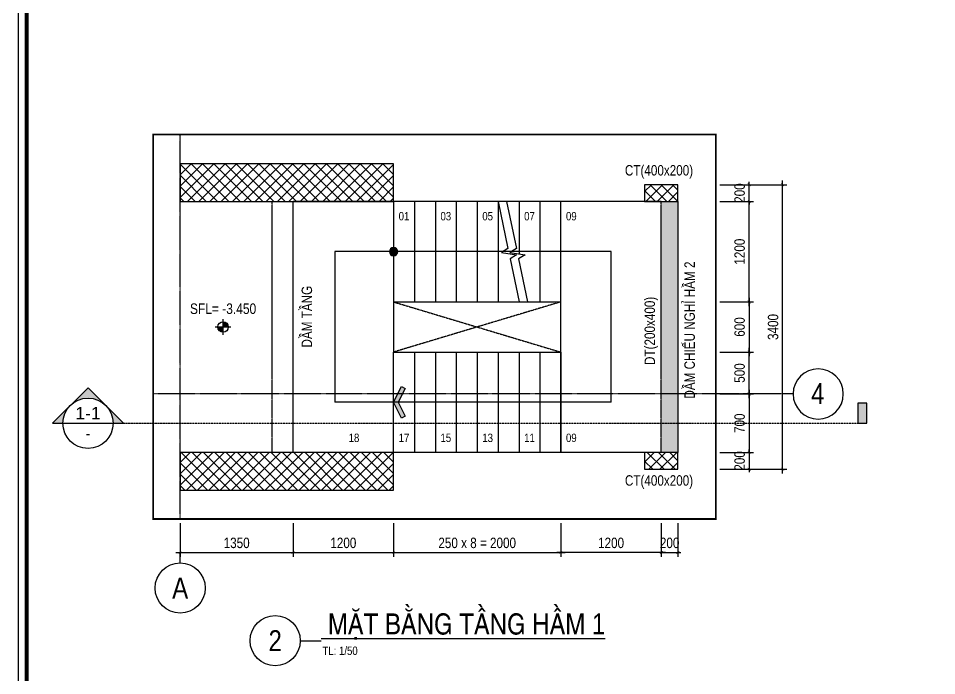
# Model space of a CAD drawing. Header units: millimetres. Extents: x 379264 to 1158416, y -283062 to 356890.
# Drawn here: x 736680 to 747655, y -19127 to -11275 of the extents above; entities that cross this region are included whole.
import ezdxf
from ezdxf.enums import TextEntityAlignment as Align

# ---------------------------------------------------------------- set-up
doc = ezdxf.new("R2010")
doc.units = ezdxf.units.MM
for name, pattern in [('BLOCK A - CHI TIET THANG 3$0$$0$HIDDEN', [0.375, 0.25, -0.125]), ('BLOCK A - CHI TIET THANG 3$0$HIDDEN', [0.375, 0.25, -0.125]), ('CENTER', [2, 1.25, -0.25, 0.25, -0.25]), ('CHG_XX_Damsan_Ham 2$0$CHG_XX_Damsan_Ham 2$0$HIDDEN', [0.375, 0.25, -0.125]), ('HIDDEN', [9.525, 6.35, -3.175]), ('mb_loi thang 2-19 twa$0$Core 1A$0$Hidden10.5', [1.5, 1, -0.5])]:
    doc.linetypes.add(name, pattern=pattern)
for name, color, linetype in [('01PM. TEXT A', 3, 'Continuous'), ('02PM. TEXT B', 4, 'Continuous'), ('03PM. TEXT C', 1, 'Continuous'), ('04PM. THIN', 7, 'Continuous'), ('05PM. FRAME', 4, 'Continuous'), ('06PM. HIDDEN', 4, 'HIDDEN'), ('07PM. WACO', 6, 'Continuous'), ('11PM. DIM', 2, 'Continuous'), ('12PM. GRID', 8, 'CENTER'), ('13PM. HATCH', 8, 'Continuous'), ('BLOCK A - CHI TIET THANG 3$0$Ky hieu Truc', 1, 'Continuous'), ('BLOCK A - CHI TIET THANG 3$0$Number Step', 94, 'Continuous'), ('MB_Cot tang 1$0$Concrete Line', 6, 'Continuous'), ('mb_loi thang 2-19 twa$0$Opening Hidden', 154, 'mb_loi thang 2-19 twa$0$Core 1A$0$Hidden10.5'), ('X-Ref', 7, 'Continuous')]:
    doc.layers.add(name, color=color, linetype=linetype)
doc.layers.add('CHG_XX_Damsan_Ham 2$0$CHG_XX_Damsan_Ham 2$0$DMo', color=9, linetype='CHG_XX_Damsan_Ham 2$0$CHG_XX_Damsan_Ham 2$0$HIDDEN', lineweight=9)
doc.styles.add('[PMDC2013]STYLE', font='arial.ttf', dxfattribs={"width": 0.8})
doc.styles.add('BLOCK A - CHI TIET THANG 2$0$VNI-HelveC', font='VHELVCN_0.TTF')
doc.styles.add('BLOCK A - CHI TIET THANG 3$0$$0$Title Block Bold', font='VHELVEB_0.TTF')
doc.styles.add('BLOCK A - CHI TIET THANG 3$0$VNI-HelveC', font='VHELVCN_0.TTF')
doc.styles.add('BLOCK A - CHI TIET THANG 3$0$VNI-HelveCB', font='VHELVCB_0.TTF')
doc.dimstyles.new('BLOCK A - CHI TIET THANG 1$0$Dim 50 (A1-A2)', dxfattribs={"dimscale": 50, "dimtxt": 2.5, "dimasz": 0.7, "dimexe": 1, "dimexo": 1, "dimgap": 1, "dimtad": 1, "dimdec": 0, "dimzin": 12, "dimdsep": 46, "dimtxsty": '[PMDC2013]STYLE', "dimblk": 'ARCHTICK', "dimcen": 0, "dimdle": 1, "dimclrd": 2, "dimclre": 2, "dimclrt": 4, "dimadec": 0, "dimazin": 0, "dimtfac": 1, "dimtdec": 0, "dimtix": 1, "dimtmove": 2, "dimatfit": 3, "dimldrblk": 'ARCHTICK', "dimfxl": 1, "dimtolj": 1, "dimtzin": 0, "dimarcsym": 0})
pattern_1 = [(45, (-16300.02, -13000.39), (-67.35192, 67.35192), []), (135, (-16300.02, -13000.39), (-67.35192, -67.35192), [])]

# ---------------------------------------------------------------- blocks, each defined once
blk = doc.blocks.new('CHG_XX_Khung ten')
blk.add_lwpolyline([(15, 579), (826, 579), (826, 15), (15, 15)], close=True)
at = {"color": 4, "linetype": 'Continuous', "const_width": 1}
blk.add_lwpolyline([(17, 577), (824, 577), (824, 17), (17, 17)], close=True, dxfattribs=at)
blk = doc.blocks.new('MB Ham 2$0$Arrow 60')
at = {"linetype": 'ByBlock', "lineweight": -2}
h = blk.add_hatch(color=0, dxfattribs=at)
h.paths.add_polyline_path([(1.88, 0.94), (1.65, 1.38), (0, 0.56), (-1.65, 1.38), (-1.88, 0.94), (0, 0)], flags=17)
h.paths.add_polyline_path([(1.65, 1.38), (1.88, 0.94), (0, 0), (-1.88, 0.94), (-1.65, 1.38), (0, 0.56)])
blk.add_hatch(color=0, dxfattribs=at).paths.add_polyline_path([(1.65, 1.38), (1.88, 0.94), (0, 0), (-1.88, 0.94), (-1.65, 1.38), (0, 0.56)])
at = {"color": 0, "linetype": 'ByBlock', "lineweight": -2}
blk.add_lwpolyline([(1.65, 1.38), (1.88, 0.94), (0, 0), (-1.88, 0.94), (-1.65, 1.38), (0, 0.56)], close=True, dxfattribs=at)
blk = doc.blocks.new('MB Ham 2$0$Dot')
at = {"linetype": 'ByBlock', "lineweight": -2}
h = blk.add_hatch(color=0, dxfattribs=at)
edge = h.paths.add_edge_path()
edge.add_arc((0, 0), 0.5, 0, 360)
at = {"color": 0, "linetype": 'ByBlock', "lineweight": -2}
blk.add_line((0, -1), (0, 1), dxfattribs=at)
blk.add_circle((0, 0), 0.5, dxfattribs=at)
blk = doc.blocks.new('*U582')
at = {"layer": '13PM. HATCH'}
h = blk.add_hatch(dxfattribs=at)
h.set_pattern_fill('ANSI37', color=256, scale=30, style=0)
h.set_pattern_definition([(45, (2050, -350), (-67.352, 67.352), []), (135, (2050, -350), (-67.352, -67.352), [])])
h.paths.add_polyline_path([(-250, 50), (-250, -400), (2300, -400), (2300, 50)])
at = {"layer": '07PM. WACO'}
blk.add_lwpolyline([(-250, 50), (-250, -400), (2300, -400), (2300, 50)], close=True, dxfattribs=at)
blk = doc.blocks.new('*U583')
at = {"layer": '13PM. HATCH'}
h = blk.add_hatch(dxfattribs=at)
h.set_pattern_fill('ANSI37', color=256, scale=30, style=0)
h.set_pattern_definition([(45, (2050, -150), (-67.352, 67.352), []), (135, (2050, -150), (-67.352, -67.352), [])])
h.paths.add_polyline_path([(-250, 150), (-250, -300), (2300, -300), (2300, 150)])
at = {"layer": '07PM. WACO'}
blk.add_lwpolyline([(-250, 150), (-250, -300), (2300, -300), (2300, 150)], close=True, dxfattribs=at)
blk = doc.blocks.new('BLOCK A - CHI TIET THANG 3$0$HTT-Grid')
at = {"layer": '05PM. FRAME', "linetype": 'ByBlock', "lineweight": -2}
blk.add_line((0, -2.5), (0, 0), dxfattribs=at)
blk.add_circle((0, -8.5), 6, dxfattribs=at)
at = {"layer": '03PM. TEXT C', "linetype": 'ByBlock', "lineweight": -2, "style": 'BLOCK A - CHI TIET THANG 3$0$VNI-HelveC'}
blk.add_attdef('GRID', text='', height=5, dxfattribs=at).set_placement((0, -8.5), align=Align.MIDDLE)
blk = doc.blocks.new('_ArchTick')
at = {"color": 0, "linetype": 'ByBlock', "const_width": 0.15}
blk.add_lwpolyline([(-0.5, -0.5), (0.5, 0.5)], dxfattribs=at)
blk = doc.blocks.new('*D549')
at = {"layer": '11PM. DIM', "color": 2, "lineweight": -2, "transparency": 16777216}
for p, q in [((6451, 700), (6851, 700)), ((6801, 750), (6801, -50)), ((6451, 0), (6851, 0))]:
    blk.add_line(p, q, dxfattribs=at)
at = {"layer": 'Defpoints', "color": 0, "transparency": 16777216}
for p in [(6401, 700), (6401, 0), (6801, 0)]:
    blk.add_point(p, dxfattribs=at)
at = {"layer": '11PM. DIM', "color": 2, "lineweight": -2, "transparency": 16777216, "xscale": 35, "yscale": 35, "zscale": 35}
for p, rotation in [((6801, 700), 90), ((6801, 0), 270)]:
    blk.add_blockref('_ArchTick', p, dxfattribs=dict(at, rotation=rotation))
at = {"layer": '11PM. DIM', "color": 4, "transparency": 16777216, "insert": (6687, 350), "char_height": 125, "attachment_point": 5, "rotation": 90, "style": '[PMDC2013]STYLE'}
blk.add_mtext('\\A1;700', dxfattribs=at)
blk = doc.blocks.new('*D550')
at = {"layer": '11PM. DIM', "color": 2, "lineweight": -2, "transparency": 16777216}
for p, q in [((6801, 0), (6801, 35)), ((6451, 0), (6851, 0)), ((6801, 0), (6801, -200)), ((6451, -200), (6851, -200)), ((6801, -200), (6801, -235))]:
    blk.add_line(p, q, dxfattribs=at)
at = {"layer": 'Defpoints', "color": 0, "transparency": 16777216}
for p in [(6401, 0), (6401, -200), (6801, -200)]:
    blk.add_point(p, dxfattribs=at)
at = {"layer": '11PM. DIM', "color": 2, "lineweight": -2, "transparency": 16777216, "xscale": 35, "yscale": 35, "zscale": 35}
for p, rotation in [((6801, 0), 270), ((6801, -200), 90)]:
    blk.add_blockref('_ArchTick', p, dxfattribs=dict(at, rotation=rotation))
at = {"layer": '11PM. DIM', "color": 4, "transparency": 16777216, "insert": (6687, -100), "char_height": 125, "attachment_point": 5, "rotation": 90, "style": '[PMDC2013]STYLE'}
blk.add_mtext('\\A1;200', dxfattribs=at)
blk = doc.blocks.new('*D551')
at = {"layer": '11PM. DIM', "color": 2, "lineweight": -2, "transparency": 16777216}
for p, q in [((6451, 3000), (6851, 3000)), ((6801, 1750), (6801, 3050)), ((6451, 1800), (6851, 1800))]:
    blk.add_line(p, q, dxfattribs=at)
at = {"layer": 'Defpoints', "color": 0, "transparency": 16777216}
for p in [(6401, 3000), (6801, 3000), (6401, 1800)]:
    blk.add_point(p, dxfattribs=at)
at = {"layer": '11PM. DIM', "color": 2, "lineweight": -2, "transparency": 16777216, "xscale": 35, "yscale": 35, "zscale": 35}
for p, rotation in [((6801, 3000), 90), ((6801, 1800), 270)]:
    blk.add_blockref('_ArchTick', p, dxfattribs=dict(at, rotation=rotation))
at = {"layer": '11PM. DIM', "color": 4, "transparency": 16777216, "insert": (6687, 2400), "char_height": 125, "attachment_point": 5, "rotation": 90, "style": '[PMDC2013]STYLE'}
blk.add_mtext('\\A1;1200', dxfattribs=at)
blk = doc.blocks.new('*D552')
at = {"layer": '11PM. DIM', "color": 2, "lineweight": -2, "transparency": 16777216}
for p, q in [((6451, 3200), (6851, 3200)), ((6801, 3200), (6801, 3235)), ((6801, 3000), (6801, 3200)), ((6451, 3000), (6851, 3000)), ((6801, 3000), (6801, 2965))]:
    blk.add_line(p, q, dxfattribs=at)
at = {"layer": 'Defpoints', "color": 0, "transparency": 16777216}
for p in [(6401, 3200), (6801, 3200), (6401, 3000)]:
    blk.add_point(p, dxfattribs=at)
at = {"layer": '11PM. DIM', "color": 2, "lineweight": -2, "transparency": 16777216, "xscale": 35, "yscale": 35, "zscale": 35}
for p, rotation in [((6801, 3200), 270), ((6801, 3000), 90)]:
    blk.add_blockref('_ArchTick', p, dxfattribs=dict(at, rotation=rotation))
at = {"layer": '11PM. DIM', "color": 4, "transparency": 16777216, "insert": (6687, 3100), "char_height": 125, "attachment_point": 5, "rotation": 90, "style": '[PMDC2013]STYLE'}
blk.add_mtext('\\A1;200', dxfattribs=at)
blk = doc.blocks.new('*D553')
at = {"layer": '11PM. DIM', "color": 2, "lineweight": -2, "transparency": 16777216}
for p, q in [((6451, 3200), (7251, 3200)), ((7201, -250), (7201, 3250)), ((6451, -200), (7251, -200))]:
    blk.add_line(p, q, dxfattribs=at)
at = {"layer": 'Defpoints', "color": 0, "transparency": 16777216}
for p in [(6401, 3200), (7201, 3200), (6401, -200)]:
    blk.add_point(p, dxfattribs=at)
at = {"layer": '11PM. DIM', "color": 2, "lineweight": -2, "transparency": 16777216, "xscale": 35, "yscale": 35, "zscale": 35}
for p, rotation in [((7201, 3200), 90), ((7201, -200), 270)]:
    blk.add_blockref('_ArchTick', p, dxfattribs=dict(at, rotation=rotation))
at = {"layer": '11PM. DIM', "color": 4, "transparency": 16777216, "insert": (7087, 1500), "char_height": 125, "attachment_point": 5, "rotation": 90, "style": '[PMDC2013]STYLE'}
blk.add_mtext('\\A1;3400', dxfattribs=at)
blk = doc.blocks.new('BLOCK A - CHI TIET THANG 3$0$Number Step')
at = {"color": 0, "linetype": 'ByBlock', "lineweight": -2, "style": 'BLOCK A - CHI TIET THANG 3$0$VNI-HelveCB'}
blk.add_attdef('TEXT', text='', height=2, dxfattribs=at).set_placement((0, 0), align=Align.MIDDLE)
blk = doc.blocks.new('*U547')
h = blk.add_hatch(color=256)
edge = h.paths.add_edge_path()
edge.add_line((600, 0), (849, 0))
edge.add_line((849, 0), (0, 849))
edge.add_line((0, 849), (-849, 0))
edge.add_line((-849, 0), (-600, 0))
edge.add_arc((0, 0), 600, 0, 180, ccw=False)
blk.add_hatch(color=256).paths.add_polyline_path([(18615, 480), (18401, 480), (18401, 0), (18615, 0)])
blk.add_line((-600, 0), (600, 0))
at = {"linetype": 'BLOCK A - CHI TIET THANG 3$0$$0$HIDDEN', "ltscale": 10}
blk.add_line((600, 0), (18615, 0), dxfattribs=at)
blk.add_lwpolyline([(600, 0), (849, 0), (0, 849), (-849, 0), (-600, 0, -1)], format="xyb", close=True)
blk.add_lwpolyline([(18615, 480), (18401, 480), (18401, 0), (18615, 0)], close=True)
blk.add_circle((0, 0), 600)
at = {"style": 'BLOCK A - CHI TIET THANG 3$0$$0$Title Block Bold', "flags": 8}
blk.add_attdef('VIEWNUMBER', text='', height=300, dxfattribs=at).set_placement((0, 0), align=Align.BOTTOM_CENTER)
blk.add_attdef('DRAWINGREFERENCE', text='', height=250, dxfattribs=at).set_placement((0, -120), align=Align.TOP_CENTER)
blk = doc.blocks.new('*D554')
at = {"layer": '11PM. DIM', "color": 2, "lineweight": -2, "transparency": 16777216}
for p, q in [((6451, 1800), (6851, 1800)), ((6801, 1850), (6801, 1150)), ((6451, 1200), (6851, 1200))]:
    blk.add_line(p, q, dxfattribs=at)
at = {"layer": 'Defpoints', "color": 0, "transparency": 16777216}
for p in [(6401, 1800), (6401, 1200), (6801, 1200)]:
    blk.add_point(p, dxfattribs=at)
at = {"layer": '11PM. DIM', "color": 2, "lineweight": -2, "transparency": 16777216, "xscale": 35, "yscale": 35, "zscale": 35}
for p, rotation in [((6801, 1800), 90), ((6801, 1200), 270)]:
    blk.add_blockref('_ArchTick', p, dxfattribs=dict(at, rotation=rotation))
at = {"layer": '11PM. DIM', "color": 4, "transparency": 16777216, "insert": (6687, 1500), "char_height": 125, "attachment_point": 5, "rotation": 90, "style": '[PMDC2013]STYLE'}
blk.add_mtext('\\A1;600', dxfattribs=at)
blk = doc.blocks.new('*D555')
at = {"layer": '11PM. DIM', "color": 2, "lineweight": -2, "transparency": 16777216}
for p, q in [((6801, 650), (6801, 1250)), ((6451, 1200), (6851, 1200)), ((6451, 700), (6851, 700))]:
    blk.add_line(p, q, dxfattribs=at)
at = {"layer": 'Defpoints', "color": 0, "transparency": 16777216}
for p in [(6401, 1200), (6801, 1200), (6401, 700)]:
    blk.add_point(p, dxfattribs=at)
at = {"layer": '11PM. DIM', "color": 2, "lineweight": -2, "transparency": 16777216, "xscale": 35, "yscale": 35, "zscale": 35}
for p, rotation in [((6801, 1200), 90), ((6801, 700), 270)]:
    blk.add_blockref('_ArchTick', p, dxfattribs=dict(at, rotation=rotation))
at = {"layer": '11PM. DIM', "color": 4, "transparency": 16777216, "insert": (6687, 950), "char_height": 125, "attachment_point": 5, "rotation": 90, "style": '[PMDC2013]STYLE'}
blk.add_mtext('\\A1;500', dxfattribs=at)
blk = doc.blocks.new('*D556')
at = {"layer": '11PM. DIM', "color": 2, "lineweight": -2, "transparency": 16777216}
for p, q in [((0, -844), (0, -1244)), ((1350, -844), (1350, -1244)), ((-50, -1194), (1400, -1194))]:
    blk.add_line(p, q, dxfattribs=at)
at = {"layer": 'Defpoints', "color": 0, "transparency": 16777216}
for p in [(0, -794), (1350, -794), (1350, -1194)]:
    blk.add_point(p, dxfattribs=at)
at = {"layer": '11PM. DIM', "color": 2, "lineweight": -2, "transparency": 16777216, "xscale": 35, "yscale": 35, "zscale": 35, "rotation": 180}
blk.add_blockref('_ArchTick', (0, -1194), dxfattribs=at)
at = {"layer": '11PM. DIM', "color": 2, "lineweight": -2, "transparency": 16777216, "xscale": 35, "yscale": 35, "zscale": 35}
blk.add_blockref('_ArchTick', (1350, -1194), dxfattribs=at)
at = {"layer": '11PM. DIM', "color": 4, "transparency": 16777216, "insert": (675, -1080), "char_height": 125, "attachment_point": 5, "style": '[PMDC2013]STYLE'}
blk.add_mtext('\\A1;1350', dxfattribs=at)
blk = doc.blocks.new('*D557')
at = {"layer": '11PM. DIM', "color": 2, "lineweight": -2, "transparency": 16777216}
for p, q in [((2550, -844), (2550, -1244)), ((4550, -844), (4550, -1244)), ((2500, -1194), (4600, -1194))]:
    blk.add_line(p, q, dxfattribs=at)
at = {"layer": 'Defpoints', "color": 0, "transparency": 16777216}
for p in [(2550, -794), (4550, -794), (4550, -1194)]:
    blk.add_point(p, dxfattribs=at)
at = {"layer": '11PM. DIM', "color": 2, "lineweight": -2, "transparency": 16777216, "xscale": 35, "yscale": 35, "zscale": 35, "rotation": 180}
blk.add_blockref('_ArchTick', (2550, -1194), dxfattribs=at)
at = {"layer": '11PM. DIM', "color": 2, "lineweight": -2, "transparency": 16777216, "xscale": 35, "yscale": 35, "zscale": 35}
blk.add_blockref('_ArchTick', (4550, -1194), dxfattribs=at)
at = {"layer": '11PM. DIM', "color": 4, "transparency": 16777216, "insert": (3550, -1080), "char_height": 125, "attachment_point": 5, "style": '[PMDC2013]STYLE'}
blk.add_mtext('\\A1;250 x 8 = 2000', dxfattribs=at)
blk = doc.blocks.new('*D558')
at = {"layer": '11PM. DIM', "color": 2, "lineweight": -2, "transparency": 16777216}
for p, q in [((4550, -844), (4550, -1244)), ((5750, -844), (5750, -1244)), ((5800, -1194), (4500, -1194))]:
    blk.add_line(p, q, dxfattribs=at)
at = {"layer": 'Defpoints', "color": 0, "transparency": 16777216}
for p in [(4550, -794), (5750, -794), (4550, -1194)]:
    blk.add_point(p, dxfattribs=at)
at = {"layer": '11PM. DIM', "color": 2, "lineweight": -2, "transparency": 16777216, "xscale": 35, "yscale": 35, "zscale": 35, "rotation": 180}
blk.add_blockref('_ArchTick', (4550, -1194), dxfattribs=at)
at = {"layer": '11PM. DIM', "color": 2, "lineweight": -2, "transparency": 16777216, "xscale": 35, "yscale": 35, "zscale": 35}
blk.add_blockref('_ArchTick', (5750, -1194), dxfattribs=at)
at = {"layer": '11PM. DIM', "color": 4, "transparency": 16777216, "insert": (5150, -1080), "char_height": 125, "attachment_point": 5, "style": '[PMDC2013]STYLE'}
blk.add_mtext('\\A1;1200', dxfattribs=at)
blk = doc.blocks.new('*D559')
at = {"layer": '11PM. DIM', "color": 2, "lineweight": -2, "transparency": 16777216}
for p, q in [((5750, -844), (5750, -1244)), ((5950, -844), (5950, -1244)), ((5750, -1194), (5715, -1194)), ((5750, -1194), (5950, -1194)), ((5950, -1194), (5985, -1194))]:
    blk.add_line(p, q, dxfattribs=at)
at = {"layer": 'Defpoints', "color": 0, "transparency": 16777216}
for p in [(5750, -794), (5950, -794), (5950, -1194)]:
    blk.add_point(p, dxfattribs=at)
at = {"layer": '11PM. DIM', "color": 2, "lineweight": -2, "transparency": 16777216, "xscale": 35, "yscale": 35, "zscale": 35}
blk.add_blockref('_ArchTick', (5750, -1194), dxfattribs=at)
at = {"layer": '11PM. DIM', "color": 2, "lineweight": -2, "transparency": 16777216, "xscale": 35, "yscale": 35, "zscale": 35, "rotation": 180}
blk.add_blockref('_ArchTick', (5950, -1194), dxfattribs=at)
at = {"layer": '11PM. DIM', "color": 4, "transparency": 16777216, "insert": (5850, -1080), "char_height": 125, "attachment_point": 5, "style": '[PMDC2013]STYLE'}
blk.add_mtext('\\A1;200', dxfattribs=at)
blk = doc.blocks.new('BLOCK A - CHI TIET THANG 3$0$HTT-Title')
at = {"lineweight": -2}
blk.add_line((6, 0), (11, 0), dxfattribs=at)
at = {"linetype": 'ByBlock', "lineweight": -2}
blk.add_circle((0, 0), 6, dxfattribs=at)
at = {"linetype": 'ByBlock', "lineweight": -2, "style": 'BLOCK A - CHI TIET THANG 3$0$VNI-HelveCB'}
blk.add_attdef('DWG.NAME', text='', height=5, dxfattribs=at).set_placement((11, 0), align=Align.BOTTOM_LEFT)
blk.add_attdef('NUMBER', text='', height=5, dxfattribs=at).set_placement((0, 0), align=Align.MIDDLE_CENTER)
at = {"linetype": 'ByBlock', "lineweight": -2, "style": 'BLOCK A - CHI TIET THANG 3$0$VNI-HelveC'}
blk.add_attdef('SCALE', text='', height=2, dxfattribs=at).set_placement((11.32, -1.41), align=Align.TOP_LEFT)
blk = doc.blocks.new('BLOCK A - CHI TIET THANG 2$0$13123123213')
at = {"linetype": 'ByBlock'}
h = blk.add_hatch(color=0, dxfattribs=at)
h.paths.add_polyline_path([(0, 1), (0, 0), (1, 0, 0.414214)])
h.paths.add_polyline_path([(0, 0), (-1, 0, 0.414214), (0, -1)])
at = {"color": 0, "linetype": 'ByBlock'}
for p, q in [((-1.5, 0), (1.5, 0)), ((0, -1.5), (0, 1.5))]:
    blk.add_line(p, q, dxfattribs=at)
blk.add_circle((0, 0), 1, dxfattribs=at)
at = {"color": 0, "linetype": 'ByBlock', "lineweight": -2, "style": 'BLOCK A - CHI TIET THANG 2$0$VNI-HelveC'}
for tag, p in [('TEXT1', (0, 10.5)), ('TEXT2', (0, 7)), ('TEXT3', (0, 3.5))]:
    blk.add_attdef(tag, text='', height=2, dxfattribs=at).set_placement(p, align=Align.MIDDLE_CENTER)
blk = doc.blocks.new('*D560')
at = {"layer": '11PM. DIM', "color": 2, "lineweight": -2, "transparency": 16777216}
for p, q in [((1350, -844), (1350, -1244)), ((2550, -844), (2550, -1244)), ((1300, -1194), (2600, -1194))]:
    blk.add_line(p, q, dxfattribs=at)
at = {"layer": 'Defpoints', "color": 0, "transparency": 16777216}
for p in [(1350, -794), (2550, -794), (2550, -1194)]:
    blk.add_point(p, dxfattribs=at)
at = {"layer": '11PM. DIM', "color": 2, "lineweight": -2, "transparency": 16777216, "xscale": 35, "yscale": 35, "zscale": 35, "rotation": 180}
blk.add_blockref('_ArchTick', (1350, -1194), dxfattribs=at)
at = {"layer": '11PM. DIM', "color": 2, "lineweight": -2, "transparency": 16777216, "xscale": 35, "yscale": 35, "zscale": 35}
blk.add_blockref('_ArchTick', (2550, -1194), dxfattribs=at)
at = {"layer": '11PM. DIM', "color": 4, "transparency": 16777216, "insert": (1950, -1080), "char_height": 125, "attachment_point": 5, "style": '[PMDC2013]STYLE'}
blk.add_mtext('\\A1;1200', dxfattribs=at)
blk = doc.blocks.new('A$C2DC335A3')
at = {"layer": '13PM. HATCH'}
h = blk.add_hatch(dxfattribs=at)
h.set_pattern_fill('ANSI37', color=256, scale=30, style=0)
h.set_pattern_definition(pattern_1)
h.paths.add_polyline_path([(5550, 3200), (5550, 3000), (5950, 3000), (5950, 3200)])
h = blk.add_hatch(dxfattribs=at)
h.set_pattern_fill('AR-SAND', color=256, scale=1.5, angle=45, style=0)
h.set_pattern_definition([(82.5, (-148625.5, 7159.16), (-53.607202, 50.213023), [0, -57.912, 0, -64.77, 0, -61.9125]), (52.5, (-148625.5, 7159.16), (-28.35164, 123.70993), [0, -31.242, 0, -52.197, 0, -20.0025]), (12.5, (-148658.64, 7126.024), (83.744974, 84.049847), [0, -19.05, 0, -68.58, 0, -89.535]), (2.5, (-148658.64, 7126.02), (57.342166, 104.63262), [0, -9.525, 0, -44.958, 0, -51.435])])
h.paths.add_polyline_path([(5750, 0), (5750, 3000), (5950, 3000), (5950, 0)])
h = blk.add_hatch(dxfattribs=at)
h.set_pattern_fill('ANSI37', color=256, scale=30, style=0)
h.set_pattern_definition(pattern_1)
h.paths.add_polyline_path([(5550, 0), (5550, -200), (5950, -200), (5950, 0)])
at = {"linetype": 'BLOCK A - CHI TIET THANG 3$0$HIDDEN', "ltscale": 10, "const_width": 20}
blk.add_lwpolyline([(6400.9, -793.9), (-322.5, -793.9), (-322.5, 3797.9), (6400.9, 3797.9)], close=True, dxfattribs=at)
at = {"layer": '05PM. FRAME', "ltscale": 0.25}
for p, q in [((1350, 0), (1350, 3000)), ((5750, 3000), (1350, 3000)), ((4550, 3000), (2550, 3000)), ((2550, 3000), (2550, 1200)), ((4550, 0), (4550, 3000)), ((4550, 1800), (4550, 3000)), ((5950, 3000), (5950, 0)), ((2550, 1800), (4550, 1800)), ((5750, 0), (3766.8, 0))]:
    blk.add_line(p, q, dxfattribs=at)
for points in [[(3800, 3000), (3917.4, 2436.6), (3839.7, 2388.5), (4020.6, 2362.3), (3942.9, 2314.2), (4050, 1800)], [(3902.1, 3000), (4019.5, 2436.6), (3941.8, 2388.5), (4122.7, 2362.3), (4045, 2314.2), (4152.1, 1800)]]:
    blk.add_lwpolyline(points, dxfattribs=at)
blk.add_lwpolyline([(4550, 0), (2550, 0), (2550, 1200), (4550, 1200)], close=True, dxfattribs=at)
at = {"layer": '06PM. HIDDEN', "linetype": 'HIDDEN', "ltscale": 0.25}
for p, q in [((1100, 0), (1100, 3000)), ((5750, 0), (5750, 3000))]:
    blk.add_line(p, q, dxfattribs=at)
at = {"layer": '07PM. WACO'}
for points in [[(5550, 3200), (5550, 3000), (5950, 3000), (5950, 3200)], [(5550, 0), (5550, -200), (5950, -200), (5950, 0)]]:
    blk.add_lwpolyline(points, close=True, dxfattribs=at)
at = {"layer": '12PM. GRID', "ltscale": 3}
for p, q in [((0, -793.9), (0, 3797.9)), ((7200.9, 700), (-322.5, 700))]:
    blk.add_line(p, q, dxfattribs=at)
at = {"layer": '13PM. HATCH'}
for p, q in [((2800, 3000), (2800, 1800)), ((3050, 3000), (3050, 1800)), ((3300, 3000), (3300, 1800)), ((3550, 3000), (3550, 1800)), ((3800, 3000), (3800, 1800)), ((4050, 3000), (4050, 2372.8)), ((4300, 3000), (4300, 1800)), ((5150, 2400), (1849.3, 2400)), ((1849.3, 2400), (1849.3, 600)), ((5150, 600), (5150, 2400)), ((2800, 1200), (2800, 0)), ((3050, 1200), (3050, 0)), ((3300, 1200), (3300, 0)), ((3550, 1200), (3550, 0)), ((3800, 1200), (3800, 0)), ((4050, 1200), (4050, 0)), ((4300, 1200), (4300, 0)), ((5150, 600), (1849.3, 600))]:
    blk.add_line(p, q, dxfattribs=at)
at = {"layer": 'CHG_XX_Damsan_Ham 2$0$CHG_XX_Damsan_Ham 2$0$DMo', "ltscale": 1400}
for p, q in [((0, 3500), (0, 3797.9)), ((0, 3500), (0, 3797.9)), ((0, 0), (0, 3000)), ((0, -535.7), (0, -500))]:
    blk.add_line(p, q, dxfattribs=at)
at = {"layer": 'mb_loi thang 2-19 twa$0$Opening Hidden', "color": 8}
for p, q in [((2550, 1800), (4550, 1200)), ((4550, 1800), (2550, 1200))]:
    blk.add_line(p, q, dxfattribs=at)
at = {"layer": '01PM. TEXT A'}
ref = blk.add_blockref('BLOCK A - CHI TIET THANG 3$0$HTT-Title', (1135.5, -2247.5), dxfattribs=dict(at, xscale=50, yscale=50, zscale=50))
ref.add_attrib('NUMBER', '2', dxfattribs={"layer": '0', "color": 0, "linetype": 'ByBlock', "lineweight": -2, "height": 250, "style": 'BLOCK A - CHI TIET THANG 3$0$VNI-HelveCB'}).set_placement((1135.5, -2247.5), align=Align.MIDDLE_CENTER)
ref.add_attrib('DWG.NAME', '%%u MAËT BAÈNG TAÀNG HAÀM 1', dxfattribs={"layer": '0', "color": 3, "linetype": 'ByBlock', "lineweight": -2, "height": 250, "style": 'BLOCK A - CHI TIET THANG 3$0$VNI-HelveCB'}).set_placement((1685.5, -2247.5), align=Align.BOTTOM_LEFT)
ref.add_attrib('SCALE', 'TL: 1/50', dxfattribs={"layer": '0', "color": 0, "linetype": 'ByBlock', "lineweight": -2, "height": 100, "style": 'BLOCK A - CHI TIET THANG 3$0$VNI-HelveC'}).set_placement((1701.3, -2318.2), align=Align.TOP_LEFT)
at = {"layer": '02PM. TEXT B'}
ref = blk.add_blockref('BLOCK A - CHI TIET THANG 2$0$13123123213', (512.7, 1500), dxfattribs=dict(at, xscale=62.5, yscale=62.5, zscale=62.5))
ref.add_attrib('TEXT3', 'SFL= -3.450', dxfattribs={"layer": '0', "color": 0, "linetype": 'ByBlock', "lineweight": -2, "height": 125, "style": 'BLOCK A - CHI TIET THANG 2$0$VNI-HelveC'}).set_placement((512.7, 1718.7), align=Align.MIDDLE_CENTER)
at = {"layer": '07PM. WACO'}
ref = blk.add_blockref('*U547', (-1101.6, 350), dxfattribs=dict(at, xscale=0.5, yscale=0.5, zscale=0.5))
ref.add_attrib('VIEWNUMBER', '1-1', dxfattribs={"layer": '0', "height": 150, "style": 'BLOCK A - CHI TIET THANG 3$0$$0$Title Block Bold'}).set_placement((-1101.6, 350), align=Align.BOTTOM_CENTER)
ref.add_attrib('DRAWINGREFERENCE', '-', dxfattribs={"layer": '0', "height": 125, "style": 'BLOCK A - CHI TIET THANG 3$0$$0$Title Block Bold'}).set_placement((-1101.6, 290), align=Align.TOP_CENTER)
at = {"layer": '13PM. HATCH', "zscale": 100}
for name, p, xscale, yscale, rotation in [('MB Ham 2$0$Dot', (2550, 2400), -100.0000000000001, 100.0000000000001, 90), ('MB Ham 2$0$Arrow 60', (2550, 600), 100, 100, 270)]:
    blk.add_blockref(name, p, dxfattribs=dict(at, xscale=xscale, yscale=yscale, rotation=rotation))
at = {"layer": 'BLOCK A - CHI TIET THANG 3$0$Ky hieu Truc'}
ref = blk.add_blockref('BLOCK A - CHI TIET THANG 3$0$HTT-Grid', (7200.9, 700), dxfattribs=dict(at, xscale=-50.00000000000003, yscale=50.00000000000003, zscale=50, rotation=90))
ref.add_attrib('GRID', '4', dxfattribs={"layer": '0', "linetype": 'ByBlock', "lineweight": -2, "height": 250, "style": 'BLOCK A - CHI TIET THANG 3$0$VNI-HelveC'}).set_placement((7621.5, 704.3), align=Align.MIDDLE)
ref = blk.add_blockref('BLOCK A - CHI TIET THANG 3$0$HTT-Grid', (0, -1193.9), dxfattribs=dict(at, xscale=50, yscale=50, zscale=50))
ref.add_attrib('GRID', 'A', dxfattribs={"layer": '0', "linetype": 'ByBlock', "lineweight": -2, "height": 250, "style": 'BLOCK A - CHI TIET THANG 3$0$VNI-HelveC'}).set_placement((0, -1618.9), align=Align.MIDDLE)
at = {"layer": 'BLOCK A - CHI TIET THANG 3$0$Number Step', "xscale": 50, "yscale": 50, "zscale": 50}
for p, values in [((2675, 2824), {'TEXT': '01'}), ((3175, 2824), {'TEXT': '03'}), ((3675, 2824), {'TEXT': '05'}), ((4175, 2824), {'TEXT': '07'}), ((4675, 2824), {'TEXT': '09'})]:
    blk.add_blockref('BLOCK A - CHI TIET THANG 3$0$Number Step', p, dxfattribs=at).add_auto_attribs(values)
at = {"layer": 'BLOCK A - CHI TIET THANG 3$0$Number Step'}
ref = blk.add_blockref('BLOCK A - CHI TIET THANG 3$0$Number Step', (2077.4, 176), dxfattribs=dict(at, xscale=-50, yscale=50, zscale=50, rotation=180))
ref.add_attrib('TEXT', '18', dxfattribs={"layer": '0', "color": 0, "linetype": 'ByBlock', "lineweight": -2, "height": 100, "style": 'BLOCK A - CHI TIET THANG 3$0$VNI-HelveCB'}).set_placement((2077.4, 176), align=Align.MIDDLE)
ref = blk.add_blockref('BLOCK A - CHI TIET THANG 3$0$Number Step', (2675, 176), dxfattribs=dict(at, xscale=-50, yscale=50, zscale=50, rotation=180))
ref.add_attrib('TEXT', '17', dxfattribs={"layer": '0', "color": 0, "linetype": 'ByBlock', "lineweight": -2, "height": 100, "style": 'BLOCK A - CHI TIET THANG 3$0$VNI-HelveCB'}).set_placement((2675, 176), align=Align.MIDDLE)
ref = blk.add_blockref('BLOCK A - CHI TIET THANG 3$0$Number Step', (3175, 176), dxfattribs=dict(at, xscale=-50, yscale=50, zscale=50, rotation=180))
ref.add_attrib('TEXT', '15', dxfattribs={"layer": '0', "color": 0, "linetype": 'ByBlock', "lineweight": -2, "height": 100, "style": 'BLOCK A - CHI TIET THANG 3$0$VNI-HelveCB'}).set_placement((3175, 176), align=Align.MIDDLE)
ref = blk.add_blockref('BLOCK A - CHI TIET THANG 3$0$Number Step', (3675, 176), dxfattribs=dict(at, xscale=-50, yscale=50, zscale=50, rotation=180))
ref.add_attrib('TEXT', '13', dxfattribs={"layer": '0', "color": 0, "linetype": 'ByBlock', "lineweight": -2, "height": 100, "style": 'BLOCK A - CHI TIET THANG 3$0$VNI-HelveCB'}).set_placement((3675, 176), align=Align.MIDDLE)
ref = blk.add_blockref('BLOCK A - CHI TIET THANG 3$0$Number Step', (4175, 176), dxfattribs=dict(at, xscale=-50, yscale=50, zscale=50, rotation=180))
ref.add_attrib('TEXT', '11', dxfattribs={"layer": '0', "color": 0, "linetype": 'ByBlock', "lineweight": -2, "height": 100, "style": 'BLOCK A - CHI TIET THANG 3$0$VNI-HelveCB'}).set_placement((4175, 176), align=Align.MIDDLE)
ref = blk.add_blockref('BLOCK A - CHI TIET THANG 3$0$Number Step', (4675, 176), dxfattribs=dict(at, xscale=-50, yscale=50, zscale=50, rotation=180))
ref.add_attrib('TEXT', '09', dxfattribs={"layer": '0', "color": 0, "linetype": 'ByBlock', "lineweight": -2, "height": 100, "style": 'BLOCK A - CHI TIET THANG 3$0$VNI-HelveCB'}).set_placement((4675, 176), align=Align.MIDDLE)
at = {"layer": 'MB_Cot tang 1$0$Concrete Line'}
for name, p in [('*U582', (250, 3400)), ('*U583', (250, -150))]:
    blk.add_blockref(name, p, dxfattribs=at)
at = {"layer": '01PM. TEXT A', "style": '[PMDC2013]STYLE', "width": 0.8}
for p in [(5315.5, 3309.5, 0), (5315.5, -395.9, 0)]:
    blk.add_text('CT(400x200)', height=125, dxfattribs=at).set_placement(p)
for s, p in [('DẦM CHIẾU NGHỈ HẦM 2', (6151.5, 644.5, 0)), ('DẦM TẦNG', (1576.2, 1254.6, 0)), ('DT(200x400)', (5675.1, 1046, 0))]:
    blk.add_text(s, height=125, rotation=90, dxfattribs=at).set_placement(p)
at = {"layer": '11PM. DIM'}
for base, p1, p2, angle, picture, middle in [((7200.9, 3200), (6400.9, -200), (6400.9, 3200), 90, '*D553', (7087, 1500)), ((6800.9, 3200), (6400.9, 3000), (6400.9, 3200), 90, '*D552', (6687, 3100)), ((6800.9, 3000), (6400.9, 1800), (6400.9, 3000), 90, '*D551', (6687, 2400)), ((6800.9, 1200), (6400.9, 1800), (6400.9, 1200), 270, '*D554', (6687, 1500)), ((6800.9, 1200), (6400.9, 700), (6400.9, 1200), 90, '*D555', (6687, 950)), ((6800.9, 0), (6400.9, 700), (6400.9, 0), 90, '*D549', (6687, 350)), ((6800.9, -200), (6400.9, 0), (6400.9, -200), 90, '*D550', (6687, -100)), ((4550, -1193.9), (5750, -793.9), (4550, -793.9), 180, '*D558', (5150, -1080.1))]:
    dim = blk.add_linear_dim(base=base, p1=p1, p2=p2, angle=angle, dimstyle='BLOCK A - CHI TIET THANG 1$0$Dim 50 (A1-A2)', dxfattribs=at)
    dim.commit()
    dim.dimension.update_dxf_attribs({"geometry": picture, "text_midpoint": middle})
dim = blk.add_linear_dim(base=(4550, -1193.9), p1=(2550, -793.9), p2=(4550, -793.9), text='250 x 8 = <>', dimstyle='BLOCK A - CHI TIET THANG 1$0$Dim 50 (A1-A2)', dxfattribs=at)
dim.commit()
dim.dimension.update_dxf_attribs({"geometry": '*D557', "text_midpoint": (3550, -1080.1)})
for base, p1, p2, picture, middle in [((1350, -1193.9), (0, -793.9), (1350, -793.9), '*D556', (675, -1080)), ((2550, -1193.9), (1350, -793.9), (2550, -793.9), '*D560', (1950, -1080.1)), ((5950, -1193.9), (5750, -793.9), (5950, -793.9), '*D559', (5850, -1080.1))]:
    dim = blk.add_linear_dim(base=base, p1=p1, p2=p2, dimstyle='BLOCK A - CHI TIET THANG 1$0$Dim 50 (A1-A2)', dxfattribs=at)
    dim.commit()
    dim.dimension.update_dxf_attribs({"geometry": picture, "text_midpoint": middle})

msp = doc.modelspace()

# ---------------------------------------------------------------- block references
at = {"layer": '04PM. THIN', "xscale": 50, "yscale": 50, "zscale": 50}
msp.add_blockref('CHG_XX_Khung ten', (735929.92, -31152.33), dxfattribs=at)

# ---------------------------------------------------------------- next in the draw order: block references
at = {"layer": 'X-Ref'}
msp.add_blockref('A$C2DC335A3', (738613.95, -16461.75), dxfattribs=at)

doc.saveas('drawing.dxf')
